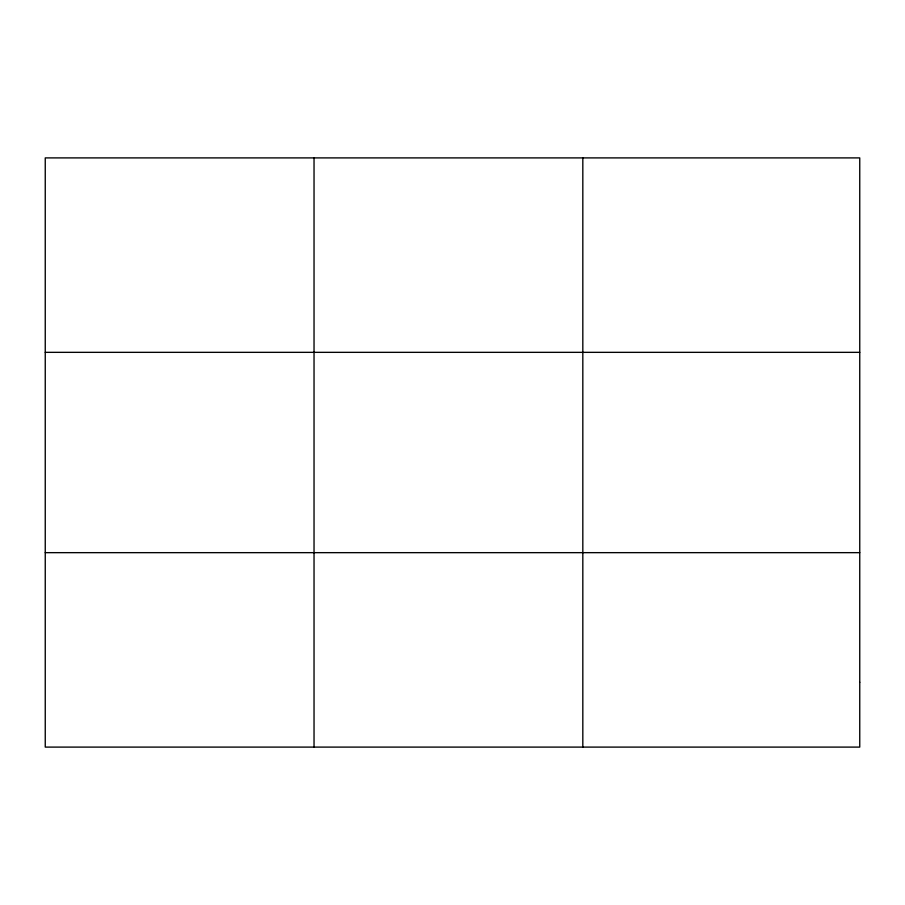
<?xml version="1.0" encoding="UTF-8"?>
<svg xmlns="http://www.w3.org/2000/svg" width="905" height="905" viewBox="0 0 905 905"><rect width="100%" height="100%" fill="white"/><g stroke="black" fill="none" stroke-linecap="round" stroke-linejoin="round"><path stroke-width="1.36" d="M45.25 352.339L859.75 352.339M45.25 552.661L859.75 552.661M582.82 157.9L582.82 747.1M314.035 157.9L314.035 747.1M859.75 682.291L859.75 747.1L45.25 747.1L45.25 157.9L859.75 157.9L859.75 682.291"/></g></svg>
